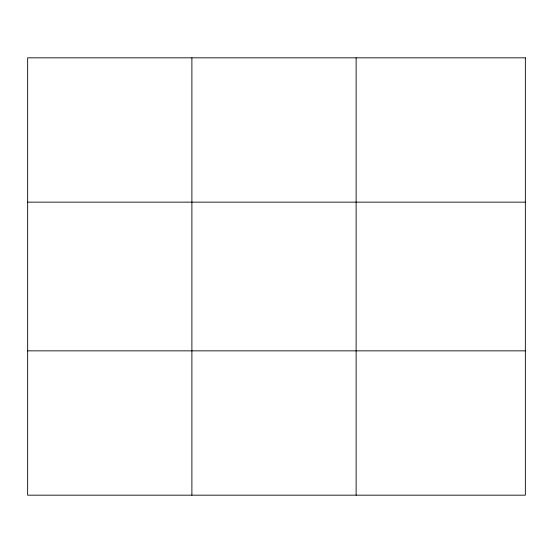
<?xml version="1.0" encoding="UTF-8"?>
<svg xmlns="http://www.w3.org/2000/svg" width="553" height="553" viewBox="0 0 553 553"><rect width="100%" height="100%" fill="white"/><g stroke="black" fill="none" stroke-linecap="round" stroke-linejoin="round"><path stroke-width="0.83" d="M191.891 57.83L191.891 495.17M356.132 57.83L356.132 495.17M27.65 202.149L525.35 202.149M27.65 350.851L525.35 350.851M525.35 57.83L525.35 495.17L27.65 495.17L27.65 57.83L525.35 57.83"/></g></svg>
